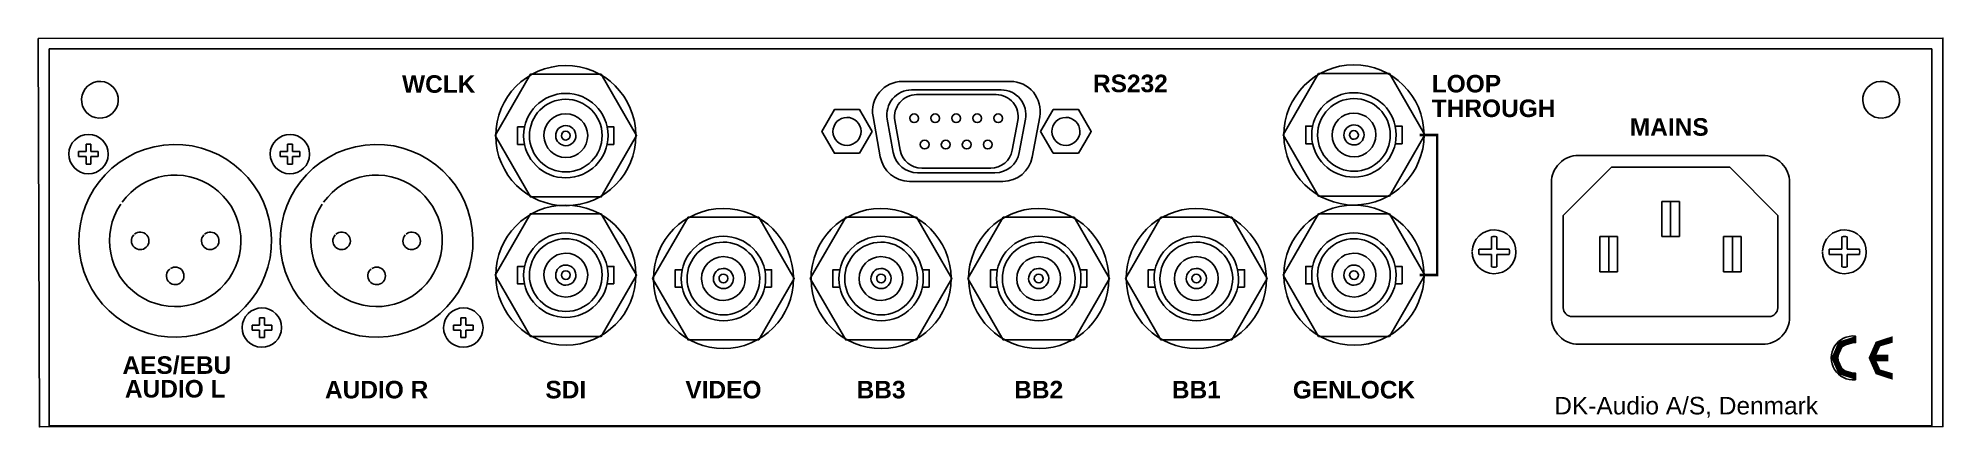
# Model space of a CAD drawing. Extents: x -1 to 216, y 0 to 44.
import ezdxf
from ezdxf.enums import TextEntityAlignment as Align

# ---------------------------------------------------------------- set-up
doc = ezdxf.new("R2010")
doc.units = 0
doc.header["$MEASUREMENT"] = 0
doc.layers.get('0').update_dxf_attribs({"linetype": 'CONTINUOUS'})
doc.layers.add('KOMPONENT', color=10, linetype='CONTINUOUS')
doc.layers.add('Silketryk_1', color=7, linetype='CONTINUOUS')
doc.styles.add('ROMAND', font='romand', dxfattribs={"height": 3.5})
doc.styles.add('UVB', font='')
doc.styles.get('UVB').set_extended_font_data('Arial MT', bold=True)

# ---------------------------------------------------------------- blocks, each defined once
blk = doc.blocks.new('27')
at = {"layer": 'KOMPONENT'}
for points in [[(-4.04, 7), (-8.08, 0), (-4.04, -7), (4.04, -7), (8.08, 0)], [(8.08, 0), (4.04, 7), (-4.04, 7)]]:
    blk.add_lwpolyline(points, dxfattribs=at)
at = {"layer": 'KOMPONENT', "linetype": 'Continuous'}
for points in [[(-4.72, 1), (-5.5, 1), (-5.5, -1)], [(4.72, -1), (5.5, -1), (5.5, 1), (4.72, 1)], [(-5.5, -1), (-4.72, -1)]]:
    blk.add_lwpolyline(points, dxfattribs=at)
at = {"layer": 'KOMPONENT'}
for radius, start, end in [(8, 89.7248, 89.7247), (4.82, 359.7169, 359.7157), (4.15, 359.689, 359.6888), (2.5, 359.5099, 359.5098), (1.15, 358.8122, 358.8077), (0.5, 357.7961, 357.796)]:
    blk.add_arc((0, 0), radius, start, end, dxfattribs=at)
blk = doc.blocks.new('*U2')
at = {"layer": 'KOMPONENT', "color": 7, "linetype": 'Continuous'}
for points in [[(219.01, 86.12), (218.19, 84.27), (219.54, 85.59)], [(219.54, 85.59), (218.19, 84.27), (218.94, 84.27)], [(220.94, 86.75), (219.01, 86.12), (220.94, 86)], [(219.01, 86.12), (219.54, 85.59), (220.94, 86)], [(218.19, 84.27), (219.01, 82.41), (219.54, 82.94)], [(218.94, 84.27), (218.19, 84.27), (219.54, 82.94)], [(219.54, 82.94), (219.01, 82.41), (220.94, 82.53)], [(220.94, 82.53), (219.01, 82.41), (220.94, 81.78)]]:
    blk.add_solid(points, dxfattribs=at)
blk = doc.blocks.new('*U1')
at = {"layer": 'KOMPONENT', "color": 7, "linetype": 'Continuous'}
for points in [[(223.26, 86.12), (222.44, 84.27), (223.79, 85.59)], [(223.79, 85.59), (222.44, 84.27), (223.19, 84.27)], [(225.19, 86.75), (223.26, 86.12), (225.19, 86)], [(223.26, 86.12), (223.79, 85.59), (225.19, 86)], [(222.44, 84.27), (223.26, 82.41), (223.19, 84.27)], [(223.19, 84.27), (223.26, 82.41), (223.79, 82.94)], [(223.79, 82.94), (223.26, 82.41), (225.19, 82.53)], [(225.19, 82.53), (223.26, 82.41), (225.19, 81.78)]]:
    blk.add_solid(points, dxfattribs=at)
blk = doc.blocks.new('60')
at = {"layer": 'KOMPONENT'}
for p, q in [((23.56, 2.5), (22.11, 0)), ((1.44, -2.5), (2.89, 0)), ((22.11, 0), (23.56, -2.5)), ((26.44, -2.5), (27.16, -1.25)), ((23.56, -2.5), (26.44, -2.5))]:
    blk.add_line(p, q, dxfattribs=at)
for points in [[(12.49, 5.7), (18.66, 5.7, -0.468845), (22.01, 1.68), (21.16, -2.92, -0.361614), (17.81, -5.7), (7.14, -5.7, -0.363015), (3.8, -2.9), (2.97, 1.7, -0.467335), (6.32, 5.7)], [(12.49, 4.73), (17.61, 4.73, -0.468845), (20.38, 1.39), (19.67, -2.42, -0.361614), (16.9, -4.72), (8.06, -4.72, -0.363015), (5.28, -2.41), (4.6, 1.41, -0.467335), (7.37, 4.73)], [(6.32, 5.7), (12.49, 5.7, -0.468845)], [(7.37, 4.73), (12.49, 4.73, -0.468845)], [(12.49, 4.2), (17.04, 4.2, -0.468845), (19.5, 1.24), (18.87, -2.15, -0.361614), (16.41, -4.2), (8.55, -4.2, -0.363015), (6.08, -2.14), (5.47, 1.25, -0.467335), (7.94, 4.2)], [(7.94, 4.2), (12.49, 4.2, -0.468845)]]:
    blk.add_lwpolyline(points, format="xyb", dxfattribs=at)
for points in [[(2.89, 0), (1.44, 2.5), (-1.44, 2.5), (-2.89, 0), (-1.44, -2.5), (1.44, -2.5)], [(27.16, -1.25), (27.89, 0), (26.44, 2.5), (23.56, 2.5)]]:
    blk.add_lwpolyline(points, dxfattribs=at)
for centre, radius, start, end in [((0, 0), 1.6, 0.6993, 0.6443), ((7.67, 1.5), 0.5, 0.164, 359.1426), ((10.07, 1.5), 0.5, 0.164, 359.1426), ((12.47, 1.5), 0.5, 0.164, 359.1426), ((12.47, 1.5), 0.5, 0.164, 359.1426), ((14.87, 1.5), 0.5, 0.164, 359.1426), ((14.87, 1.5), 0.5, 0.164, 359.1426), ((17.27, 1.5), 0.5, 0.164, 359.1426), ((17.27, 1.5), 0.5, 0.164, 359.1426), ((25, 0), 1.6, 0.6993, 0.6443), ((8.87, -1.5), 0.5, 0.164, 359.1426), ((11.27, -1.5), 0.5, 0.164, 359.1426), ((11.27, -1.5), 0.5, 0.164, 359.1426), ((13.67, -1.5), 0.5, 0.164, 359.1426), ((13.67, -1.5), 0.5, 0.164, 359.1426), ((16.07, -1.5), 0.5, 0.164, 359.1426), ((16.07, -1.5), 0.5, 0.164, 359.1426), ((25, 0), 1.6, 356.4423, 357.6701)]:
    blk.add_arc(centre, radius, start, end, dxfattribs=at)

msp = doc.modelspace()

# ---------------------------------------------------------------- linework, layer by layer
msp.add_lwpolyline([(-1.26, 44.18), (216.25, 44.24), (216.25, -0.1), (-1.11, -0.13)], close=True)
at = {"layer": 'KOMPONENT'}
for p, q in [((215, 43), (0, 43)), ((0, 43), (0, 0)), ((215, 0), (215, 43)), ((172.9, 24), (178.4, 29.5)), ((178.4, 29.5), (191.9, 29.5)), ((191.9, 29.5), (197.4, 24)), ((172.9, 13.47), (172.9, 24)), ((184.14, 25.61), (184.14, 21.58)), ((186.16, 25.61), (184.14, 25.61)), ((186.16, 21.58), (186.16, 25.61)), ((179.1, 21.58), (177.09, 21.58)), ((177.09, 21.58), (177.09, 17.55)), ((179.1, 17.55), (179.1, 21.58)), ((184.14, 21.58), (186.16, 21.58)), ((191.2, 21.58), (191.2, 17.55)), ((193.22, 21.58), (191.2, 21.58)), ((193.22, 17.55), (193.22, 21.58)), ((177.09, 17.55), (179.1, 17.55)), ((191.2, 17.55), (193.22, 17.55)), ((173.91, 12.46), (196.39, 12.46)), ((0, 0), (215, 0))]:
    msp.add_line(p, q, dxfattribs=at)
at = {"layer": 'KOMPONENT', "color": 7}
for points, const_width in [([(156.5, 33.19), (158.5, 33.19), (158.5, 17.19), (156.5, 17.19)], 0.3), ([(208.12, 7.74), (210, 7.74)], 0.75)]:
    msp.add_lwpolyline(points, dxfattribs=dict(at, const_width=const_width))
at = {"layer": 'KOMPONENT'}
for points in [[(3.37, 30.72), (3.37, 31.28)], [(3.37, 31.28), (4.22, 31.28)], [(3.37, 30.72), (4.22, 30.72)], [(4.22, 31.28), (4.22, 32.12)], [(4.22, 32.12), (4.78, 32.12)], [(4.22, 29.87), (4.22, 30.72)], [(4.78, 31.28), (4.78, 32.12)], [(4.78, 31.28), (5.62, 31.28)], [(4.78, 29.87), (4.78, 30.72)], [(4.78, 30.72), (5.62, 30.72)], [(5.62, 30.72), (5.62, 31.28)], [(26.37, 31.28), (27.22, 31.28)], [(26.37, 30.72), (26.37, 31.28)], [(26.37, 30.72), (27.22, 30.72)], [(27.22, 31.28), (27.22, 32.12)], [(27.22, 32.12), (27.78, 32.12)], [(27.22, 29.87), (27.22, 30.72)], [(27.78, 31.28), (27.78, 32.12)], [(27.78, 31.28), (28.62, 31.28)], [(27.78, 29.87), (27.78, 30.72)], [(27.78, 30.72), (28.62, 30.72)], [(28.62, 30.72), (28.62, 31.28)], [(4.22, 29.87), (4.78, 29.87)], [(27.22, 29.87), (27.78, 29.87)], [(185.15, 25.61), (185.15, 21.58)], [(197.4, 13.47), (197.4, 24)], [(164.7, 20.15), (163.28, 20.15)], [(164.7, 20.15), (164.7, 21.57)], [(165.3, 20.15), (165.3, 21.57)], [(166.72, 20.15), (165.3, 20.15)], [(177.09, 21.58), (177.09, 17.55)], [(177.09, 21.58), (177.09, 17.55)], [(178.09, 21.58), (178.09, 17.55)], [(192.21, 21.58), (192.21, 17.55)], [(204.7, 20.15), (203.28, 20.15)], [(204.7, 20.15), (204.7, 21.57)], [(205.3, 20.15), (205.3, 21.57)], [(206.72, 20.15), (205.3, 20.15)], [(164.7, 19.55), (163.28, 19.55)], [(164.7, 18.13), (164.7, 19.55)], [(166.72, 19.55), (165.3, 19.55)], [(165.3, 18.13), (165.3, 19.55)], [(204.7, 19.55), (203.28, 19.55)], [(204.7, 18.13), (204.7, 19.55)], [(205.3, 18.13), (205.3, 19.55)], [(206.72, 19.55), (205.3, 19.55)], [(23.17, 11.48), (24.02, 11.48)], [(23.17, 10.92), (23.17, 11.48)], [(23.17, 10.92), (24.02, 10.92)], [(24.02, 11.48), (24.02, 12.32)], [(24.02, 12.32), (24.58, 12.32)], [(24.02, 10.07), (24.02, 10.92)], [(24.58, 11.48), (24.58, 12.32)], [(24.58, 11.48), (25.42, 11.48)], [(24.58, 10.07), (24.58, 10.92)], [(24.58, 10.92), (25.42, 10.92)], [(25.42, 10.92), (25.42, 11.48)], [(46.17, 11.48), (47.02, 11.48)], [(46.17, 10.92), (46.17, 11.48)], [(46.17, 10.92), (47.02, 10.92)], [(47.02, 11.48), (47.02, 12.32)], [(47.02, 12.32), (47.58, 12.32)], [(47.02, 10.07), (47.02, 10.92)], [(47.58, 11.48), (47.58, 12.32)], [(47.58, 11.48), (48.42, 11.48)], [(47.58, 10.92), (48.42, 10.92)], [(47.58, 10.07), (47.58, 10.92)], [(48.42, 10.92), (48.42, 11.48)], [(24.02, 10.07), (24.58, 10.07)], [(47.02, 10.07), (47.58, 10.07)]]:
    msp.add_lwpolyline(points, dxfattribs=at)
for points in [[(171.55, 12.4), (171.55, 27.75, -0.414214), (174.65, 30.85), (195.65, 30.85, -0.414214), (198.75, 27.75), (198.75, 12.4)], [(198.75, 12.4, -0.414214), (195.65, 9.3), (174.65, 9.3, -0.414214), (171.55, 12.4)]]:
    msp.add_lwpolyline(points, format="xyb", dxfattribs=at)
at = {"layer": 'KOMPONENT', "color": 7}
msp.add_lwpolyline([(206.25, 5.25, -1.105542), (206.25, 10.23), (206.25, 9.47, 1.154701), (206.25, 6.01)], format="xyb", close=True, dxfattribs=at)
at = {"layer": 'KOMPONENT'}
for centre, radius, start, end in [((5.8, 37.2), 2.1, 267.0376, 267.0358), ((209.2, 37.2), 2.1, 272.9642, 272.9624), ((4.5, 31), 2.25, 0, 358.8769), ((27.5, 31), 2.25, 0, 358.8769), ((14.4, 21.1), 11, 102.6775, 102.6712), ((37.4, 21.1), 11, 102.6775, 102.6712), ((14.4, 21.1), 7.5, 146.0239, 144.0003), ((37.4, 21.1), 7.5, 146.0239, 144.0003), ((10.4, 21.1), 1, 137.6812, 129.8453), ((18.4, 21.1), 1, 138.0141, 130.1747), ((33.4, 21.1), 1, 137.6812, 129.8453), ((41.4, 21.1), 1, 138.0141, 130.1747), ((165, 19.85), 2.5, 180, 178.1634), ((205, 19.85), 2.5, 180, 178.1634), ((165, 19.85), 1.75, 170.1291, 189.8709), ((165, 19.85), 1.75, 80.1291, 99.8709), ((165, 19.85), 1.75, 350.1291, 9.8709), ((205, 19.85), 1.75, 170.1291, 189.8709), ((205, 19.85), 1.75, 80.1291, 99.8709), ((205, 19.85), 1.75, 350.1291, 9.8709), ((14.4, 17.1), 1, 128.6203, 122.6324), ((37.4, 17.1), 1, 128.6203, 122.6324), ((165, 19.85), 1.75, 260.1291, 279.8709), ((205, 19.85), 1.75, 260.1291, 279.8709), ((24.3, 11.2), 2.25, 0, 358.8769), ((47.3, 11.2), 2.25, 0, 358.8769), ((173.91, 13.47), 1.01, 180, 270), ((196.39, 13.47), 1.01, 270, 0)]:
    msp.add_arc(centre, radius, start, end, dxfattribs=at)

# ---------------------------------------------------------------- block references
msp.add_blockref('60', (91.11, 33.59))
at = {"layer": 'KOMPONENT', "xscale": -1}
for p in [(59, 33.11), (149, 33.19), (59, 17.19), (77, 16.8), (95, 16.8), (113, 16.8), (131, 16.8), (149, 17.19)]:
    msp.add_blockref('27', p, dxfattribs=at)
at = {"layer": 'KOMPONENT', "color": 7, "linetype": 'Continuous'}
for name in ['*U2', '*U1']:
    msp.add_blockref(name, (-14.69, -76.53), dxfattribs=at)

# ---------------------------------------------------------------- texts
at = {"layer": 'KOMPONENT', "color": 7, "style": 'UVB'}
for s, p in [('WCLK', (40.3, 38)), ('LOOP', (157.88, 38.04)), ('THROUGH', (157.88, 35.23))]:
    msp.add_text(s, height=2, dxfattribs=at).set_placement(p)
for s, p in [('RS232', (123.47, 38.07)), ('MAINS', (185, 33.1)), ('AES/EBU', (14.59, 5.92)), ('AUDIO L', (14.4, 3.22)), ('AUDIO R', (37.4, 3.12)), ('SDI', (59, 3.12)), ('VIDEO', (77, 3.12)), ('BB3', (95, 3.12)), ('BB2', (113, 3.12)), ('BB1', (131, 3.12)), ('GENLOCK', (149, 3.11))]:
    msp.add_text(s, height=2, dxfattribs=at).set_placement(p, align=Align.CENTER)
at = {"layer": 'Silketryk_1', "insert": (171.87, 3.29), "char_height": 2, "width": 52.6132, "attachment_point": 1, "style": 'ROMAND'}
msp.add_mtext('{\\fArial|b0|i0|c0|p34;DK-Audio A/S, Denmark}', dxfattribs=at)

doc.saveas('drawing.dxf')
